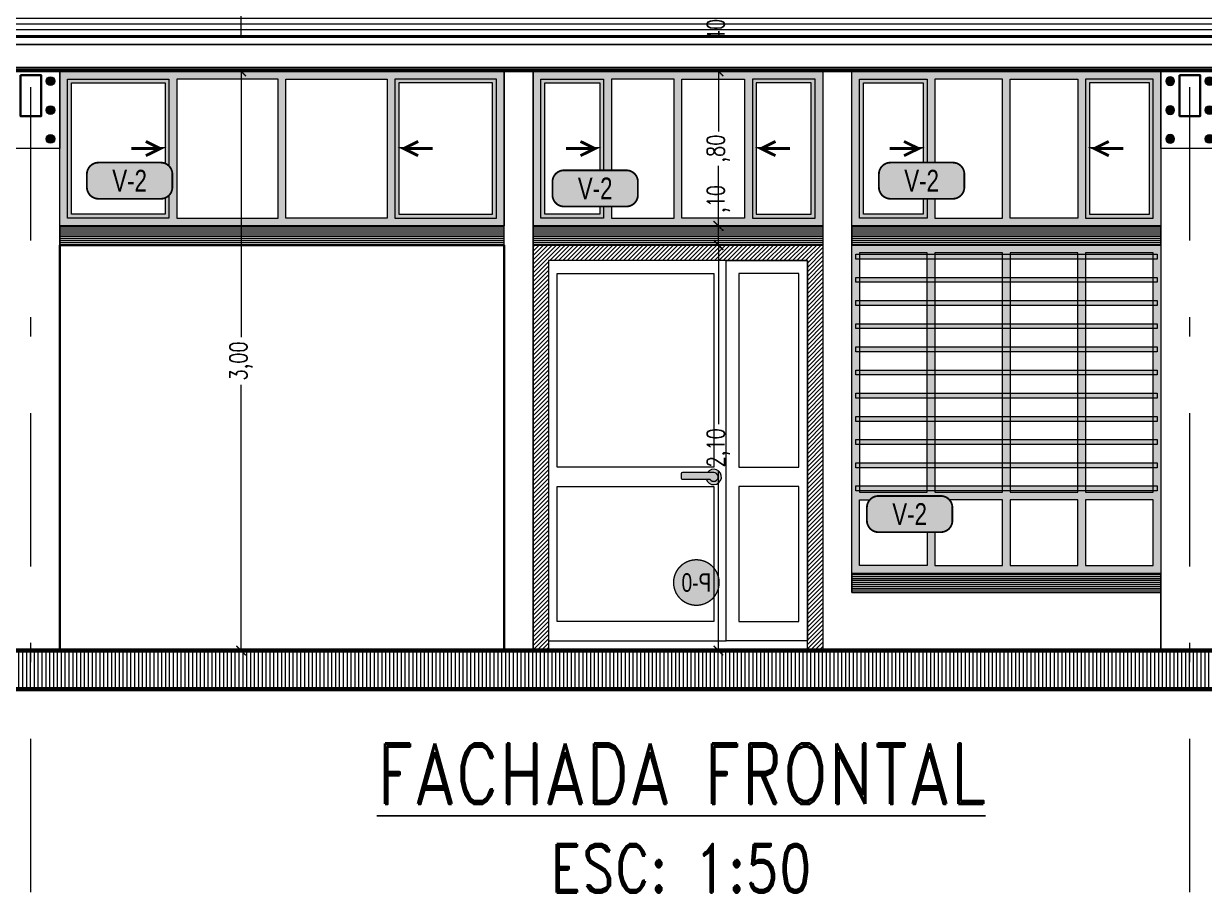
# Model space of a CAD drawing. Header units: millimetres. Extents: x 216 to 2687, y 57 to 1099.
# Drawn here: x 226.54 to 232.65, y 57.38 to 61.88 of the extents above; entities that cross this region are included whole.
import ezdxf
from ezdxf.enums import TextEntityAlignment as Align

# ---------------------------------------------------------------- set-up
doc = ezdxf.new("R2010")
doc.units = ezdxf.units.MM
doc.header["$LTSCALE"] = 0.5
doc.set_wipeout_variables(frame=1)
doc.header["$PDMODE"] = 35
doc.linetypes.add('DASHDOT2', pattern=[12.7, 6.35, -3.175, 0, -3.175])
for name, color, linetype, lineweight in [('A-CARP-MET', 1, 'Continuous', 13), ('A-COTAS', 7, 'Continuous', 9), ('A-CUBT', 133, 'Continuous', 15), ('A-CUBT-BORD', 20, 'Continuous', 25), ('A-EJES', 7, 'DASHDOT2', 9), ('A-PLAN', 7, 'Continuous', 60), ('A-PLAN-1', 2, 'Continuous', 35), ('A-PLAN-2', 5, 'Continuous', 18), ('A-PLAN-3', 146, 'Continuous', 5), ('A-PLAN-ACHU1', 105, 'Continuous', 9), ('A-PLAN-ACHU2', 146, 'Continuous', 0), ('A-PLAN-ACHU3', 250, 'Continuous', 0), ('A-PUER', 36, 'Continuous', 13), ('A-TEXT-VENT', 2, 'Continuous', 9), ('A-VENT', 1, 'Continuous', 15), ('A-WIPEOUT', 255, 'Continuous', 0), ('TEXTO_DETALLES', 7, 'Continuous', 25)]:
    doc.layers.add(name, color=color, linetype=linetype, lineweight=lineweight)
doc.styles.add('Cotas', font='romans.shx', dxfattribs={"width": 0.75})
doc.styles.add('Detalles', font='romans.shx', dxfattribs={"width": 0.7})
doc.styles.add('ING_50', font='swisscl.ttf', dxfattribs={"height": 0.08})
doc.dimstyles.new("1-25'", dxfattribs={"dimtxt": 0.075, "dimasz": 0.05, "dimexe": 0.015, "dimexo": 0, "dimgap": 0.02, "dimtad": 0, "dimzin": 4, "dimtxsty": 'Cotas', "dimblk": 'ARCHTICK', "dimcen": 0.09, "dimclrd": 142, "dimclre": 2, "dimclrt": 2, "dimadec": 0, "dimazin": 0, "dimtfac": 1, "dimtmove": 0, "dimatfit": 3, "dimfxl": 0.1, "dimlwd": 13, "dimlwe": 9, "dimarcsym": 2})

# ---------------------------------------------------------------- blocks, each defined once
blk = doc.blocks.new('_ArchTick')
at = {"color": 0, "linetype": 'ByBlock', "const_width": 0.15}
blk.add_lwpolyline([(-0.5, -0.5), (0.5, 0.5)], dxfattribs=at)
blk = doc.blocks.new('*D204')
at = {"layer": 'A-COTAS', "color": 2, "linetype": 'DASHDOT2', "lineweight": 9, "transparency": 16777216}
for p, q in [((226.7228, 61.6354), (227.6761, 61.6354)), ((226.7228, 58.6354), (227.6761, 58.6354))]:
    blk.add_line(p, q, dxfattribs=at)
at = {"layer": 'A-COTAS', "color": 142, "linetype": 'Continuous', "lineweight": 13, "transparency": 16777216}
for p, q in [((227.6611, 61.6354), (227.6611, 60.2583)), ((227.6611, 58.6354), (227.6611, 60.0126))]:
    blk.add_line(p, q, dxfattribs=at)
at = {"layer": 'DEFPOINTS', "color": 0, "transparency": 16777216}
for p in [(226.7228, 61.6354), (227.6611, 61.6354), (226.7228, 58.6354)]:
    blk.add_point(p, dxfattribs=at)
at = {"layer": 'A-COTAS', "color": 142, "lineweight": 13, "transparency": 16777216, "xscale": 0.05, "yscale": 0.05, "zscale": 0.05}
for p, rotation in [((227.6611, 61.6354), 90), ((227.6611, 58.6354), 270)]:
    blk.add_blockref('_ArchTick', p, dxfattribs=dict(at, rotation=rotation))
at = {"layer": 'A-COTAS', "color": 2, "transparency": 16777216, "insert": (227.6611, 60.1354), "char_height": 0.09, "attachment_point": 5, "rotation": 90, "style": 'Cotas'}
blk.add_mtext('3,00', dxfattribs=at)
blk = doc.blocks.new('*D205')
at = {"layer": 'A-COTAS', "color": 2, "linetype": 'DASHDOT2', "lineweight": 9, "transparency": 16777216}
for p, q in [((227.6611, 62.9816), (227.6461, 62.9816)), ((226.7228, 61.6354), (227.6761, 61.6354))]:
    blk.add_line(p, q, dxfattribs=at)
at = {"layer": 'A-COTAS', "color": 142, "linetype": 'Continuous', "lineweight": 13, "transparency": 16777216}
for p, q in [((227.6611, 62.9816), (227.6611, 62.4266)), ((227.6611, 61.6354), (227.6611, 62.1905))]:
    blk.add_line(p, q, dxfattribs=at)
at = {"layer": 'DEFPOINTS', "color": 0, "transparency": 16777216}
for p in [(227.6611, 62.9816), (227.6611, 62.9816), (226.7228, 61.6354)]:
    blk.add_point(p, dxfattribs=at)
at = {"layer": 'A-COTAS', "color": 142, "lineweight": 13, "transparency": 16777216, "xscale": 0.05, "yscale": 0.05, "zscale": 0.05}
for p, rotation in [((227.6611, 62.9816), 90), ((227.6611, 61.6354), 270)]:
    blk.add_blockref('_ArchTick', p, dxfattribs=dict(at, rotation=rotation))
at = {"layer": 'A-COTAS', "color": 2, "transparency": 16777216, "insert": (227.6611, 62.3085), "char_height": 0.09, "attachment_point": 5, "rotation": 90, "style": 'Cotas'}
blk.add_mtext('1,35', dxfattribs=at)
blk = doc.blocks.new('*D206')
at = {"layer": 'A-COTAS', "color": 2, "linetype": 'DASHDOT2', "lineweight": 9, "transparency": 16777216}
for p, q in [((230.6728, 60.7355), (230.1171, 60.7355)), ((230.6728, 58.6354), (230.1171, 58.6354))]:
    blk.add_line(p, q, dxfattribs=at)
at = {"layer": 'A-COTAS', "color": 142, "linetype": 'Continuous', "lineweight": 13, "transparency": 16777216}
for p, q in [((230.1321, 60.7355), (230.1321, 59.8083)), ((230.1321, 58.6354), (230.1321, 59.5626))]:
    blk.add_line(p, q, dxfattribs=at)
at = {"layer": 'DEFPOINTS', "color": 0, "transparency": 16777216}
for p in [(230.1321, 60.7355), (230.6728, 60.7355), (230.6728, 58.6354)]:
    blk.add_point(p, dxfattribs=at)
at = {"layer": 'A-COTAS', "color": 142, "lineweight": 13, "transparency": 16777216, "xscale": 0.05, "yscale": 0.05, "zscale": 0.05}
for p, rotation in [((230.1321, 60.7355), 90), ((230.1321, 58.6354), 270)]:
    blk.add_blockref('_ArchTick', p, dxfattribs=dict(at, rotation=rotation))
at = {"layer": 'A-COTAS', "color": 2, "transparency": 16777216, "insert": (230.1321, 59.6854), "char_height": 0.09, "attachment_point": 5, "rotation": 90, "style": 'Cotas'}
blk.add_mtext('2,10', dxfattribs=at)
blk = doc.blocks.new('*D207')
at = {"layer": 'A-COTAS', "color": 142, "linetype": 'Continuous', "lineweight": 13, "transparency": 16777216}
for p, q in [((230.1321, 60.8354), (230.1321, 60.8854)), ((230.1321, 60.7355), (230.1321, 60.8354))]:
    blk.add_line(p, q, dxfattribs=at)
at = {"layer": 'A-COTAS', "color": 2, "linetype": 'DASHDOT2', "lineweight": 9, "transparency": 16777216}
for p, q in [((230.1321, 60.8354), (230.1171, 60.8354)), ((230.6728, 60.7355), (230.1171, 60.7355))]:
    blk.add_line(p, q, dxfattribs=at)
at = {"layer": 'DEFPOINTS', "color": 0, "transparency": 16777216}
for p in [(230.1321, 60.8354), (230.1321, 60.8354), (230.6728, 60.7355)]:
    blk.add_point(p, dxfattribs=at)
at = {"layer": 'A-COTAS', "color": 142, "lineweight": 13, "transparency": 16777216, "xscale": 0.05, "yscale": 0.05, "zscale": 0.05}
for p, rotation in [((230.1321, 60.8354), 90), ((230.1321, 60.7355), 270)]:
    blk.add_blockref('_ArchTick', p, dxfattribs=dict(at, rotation=rotation))
at = {"layer": 'A-COTAS', "color": 2, "transparency": 16777216, "insert": (230.1321, 60.9745), "char_height": 0.09, "attachment_point": 5, "rotation": 90, "style": 'Cotas'}
blk.add_mtext(',10', dxfattribs=at)
blk = doc.blocks.new('*D208')
at = {"layer": 'A-COTAS', "color": 2, "linetype": 'DASHDOT2', "lineweight": 9, "transparency": 16777216}
for p, q in [((230.1321, 61.6354), (230.1171, 61.6354)), ((230.1321, 60.8354), (230.1171, 60.8354))]:
    blk.add_line(p, q, dxfattribs=at)
at = {"layer": 'A-COTAS', "color": 142, "linetype": 'Continuous', "lineweight": 13, "transparency": 16777216}
for p, q in [((230.1321, 61.6354), (230.1321, 61.3245)), ((230.1321, 60.8354), (230.1321, 61.1463))]:
    blk.add_line(p, q, dxfattribs=at)
at = {"layer": 'DEFPOINTS', "color": 0, "transparency": 16777216}
for p in [(230.1321, 61.6354), (230.1321, 61.6354), (230.1321, 60.8354)]:
    blk.add_point(p, dxfattribs=at)
at = {"layer": 'A-COTAS', "color": 142, "lineweight": 13, "transparency": 16777216, "xscale": 0.05, "yscale": 0.05, "zscale": 0.05}
for p, rotation in [((230.1321, 61.6354), 90), ((230.1321, 60.8354), 270)]:
    blk.add_blockref('_ArchTick', p, dxfattribs=dict(at, rotation=rotation))
at = {"layer": 'A-COTAS', "color": 2, "transparency": 16777216, "insert": (230.1321, 61.2354), "char_height": 0.09, "attachment_point": 5, "rotation": 90, "style": 'Cotas'}
blk.add_mtext(',80', dxfattribs=at)
blk = doc.blocks.new('*D209')
at = {"layer": 'A-COTAS', "color": 2, "linetype": 'DASHDOT2', "lineweight": 9, "transparency": 16777216}
for p, q in [((230.1321, 62.0354), (230.1171, 62.0354)), ((230.1321, 61.6354), (230.1171, 61.6354))]:
    blk.add_line(p, q, dxfattribs=at)
at = {"layer": 'A-COTAS', "color": 142, "linetype": 'Continuous', "lineweight": 13, "transparency": 16777216}
for p, q in [((230.1321, 62.0354), (230.1321, 61.9245)), ((230.1321, 61.6354), (230.1321, 61.7463))]:
    blk.add_line(p, q, dxfattribs=at)
at = {"layer": 'DEFPOINTS', "color": 0, "transparency": 16777216}
for p in [(230.1321, 62.0354), (230.1321, 62.0354), (230.1321, 61.6354)]:
    blk.add_point(p, dxfattribs=at)
at = {"layer": 'A-COTAS', "color": 142, "lineweight": 13, "transparency": 16777216, "xscale": 0.05, "yscale": 0.05, "zscale": 0.05}
for p, rotation in [((230.1321, 62.0354), 90), ((230.1321, 61.6354), 270)]:
    blk.add_blockref('_ArchTick', p, dxfattribs=dict(at, rotation=rotation))
at = {"layer": 'A-COTAS', "color": 2, "transparency": 16777216, "insert": (230.1321, 61.8354), "char_height": 0.09, "attachment_point": 5, "rotation": 90, "style": 'Cotas'}
blk.add_mtext(',40', dxfattribs=at)
blk = doc.blocks.new('Tuerca')
at = {"layer": 'A-PLAN-ACHU3', "transparency": 33554687}
h = blk.add_hatch(color=252, dxfattribs=at)
h.dxf.hatch_style = 1
h.paths.add_polyline_path([(-0.006, 0, 1), (0.006, 0, 1)])
h.paths.add_polyline_path([(0.0043, 0.0025), (0.0043, -0.0025), (0, -0.005), (-0.0043, -0.0025), (-0.0043, 0.0025), (0, 0.005)], flags=16)
h.paths.add_polyline_path([(0.004, 0, -1), (-0.004, 0, -1)], flags=0)
h.paths.add_polyline_path([(0.003, 0, -1), (-0.003, 0, -1)], flags=0)
h = blk.add_hatch(color=252, dxfattribs=at)
h.dxf.hatch_style = 1
h.paths.add_polyline_path([(0, 0.005), (-0.0043, 0.0025), (-0.0043, -0.0025), (0, -0.005), (0.0043, -0.0025), (0.0043, 0.0025)])
h.paths.add_polyline_path([(0.004, 0, -1), (-0.004, 0, -1)], flags=16)
h.paths.add_polyline_path([(0.003, 0, -1), (-0.003, 0, -1)], flags=0)
h = blk.add_hatch(color=251, dxfattribs=at)
h.dxf.hatch_style = 1
h.paths.add_polyline_path([(-0.003, 0, 1), (0.003, 0, 1)], flags=0)
h.paths.add_polyline_path([(-0.004, 0, 1), (0.004, 0, 1)])
h.paths.add_polyline_path([(0.003, 0, -1), (-0.003, 0, -1)], flags=16)
h = blk.add_hatch(color=256, dxfattribs=at)
h.dxf.hatch_style = 1
edge = h.paths.add_edge_path()
edge.add_arc((0, 0), 0.003, 0, 360)
at = {"layer": 'A-PLAN-ACHU1'}
for radius in [0.004, 0.003]:
    blk.add_circle((0, 0), radius, dxfattribs=at)
at = {"layer": 'A-PLAN-ACHU2'}
blk.add_lwpolyline([(-0.0043, 0.0025), (0, 0.005), (0.0043, 0.0025), (0.0043, -0.0025), (0, -0.005), (-0.0043, -0.0025), (-0.0043, 0.0025)], dxfattribs=at)
blk.add_circle((0, 0), 0.006, dxfattribs=at)
blk = doc.blocks.new('A$C5C2B6783')
at = {"layer": 'A-PLAN-1'}
blk.add_lwpolyline([(-0.0538, 0.3794), (0.0538, 0.3794), (0.0538, 0.1685), (-0.0538, 0.1685)], close=True, dxfattribs=at)
at = {"layer": 'A-PLAN-2'}
blk.add_lwpolyline([(-0.15, 0.4), (0.15, 0.4), (0.15, 0), (-0.15, 0)], close=True, dxfattribs=at)
at = {"layer": 'A-CARP-MET', "yscale": 3.749999999988631, "zscale": 3.749999999988631}
for p, xscale in [((-0.1019, 0.3497), -3.749999999988631), ((0.1019, 0.3497), 3.749999999988631), ((-0.1019, 0.1997), -3.749999999988631), ((0.1019, 0.1997), 3.749999999988631), ((-0.1019, 0.0497), -3.749999999988631), ((0.1019, 0.0497), 3.749999999988631)]:
    blk.add_blockref('Tuerca', p, dxfattribs=dict(at, xscale=xscale))
blk = doc.blocks.new('A$C58775FF0')
at = {"layer": 'A-VENT', "transparency": 33554687}
h = blk.add_hatch(color=256, dxfattribs=at)
h.dxf.hatch_style = 1
h.set_gradient(color1=(132, 132, 132), color2=(132, 132, 132), rotation=90, tint=1, name='SPHERICAL')
h.paths.add_polyline_path([(-0.0113, -0.0392), (-0.0113, -0.0204, -1.732051), (0.0226, -0.0008), (0.0226, -0.0338, 4.427005)])
h = blk.add_hatch(color=256, dxfattribs=at)
h.dxf.hatch_style = 1
h.set_gradient(color1=(91, 91, 91), color2=(132, 132, 132), rotation=90, tint=1, name='SPHERICAL')
edge = h.paths.add_edge_path()
edge.add_line((0.0226, -0.0008), (0.0226, -0.1623))
edge.add_arc((0.0151, -0.1623), 0.00755, -90, 0, ccw=False)
edge.add_line((0.0151, -0.1699), (-0.0038, -0.1699))
edge.add_arc((-0.0038, -0.1623), 0.00755, 180, 270, ccw=False)
edge.add_line((-0.0113, -0.1623), (-0.0113, -0.0204))
edge.add_arc((0, -0.0008), 0.0226, 0, 240, ccw=False)
at = {"layer": 'A-VENT'}
blk.add_lwpolyline([(-0.0113, -0.0392, -4.427005), (0.0226, -0.0338)], format="xyb", dxfattribs=at)
blk.add_lwpolyline([(0.0226, -0.0008), (0.0226, -0.1623, -0.414214), (0.0151, -0.1699), (-0.0038, -0.1699, -0.414214), (-0.0113, -0.1623), (-0.0113, -0.0204, -1.732051)], format="xyb", close=True, dxfattribs=at)

msp = doc.modelspace()

# ---------------------------------------------------------------- hatches: boundary and pattern name
at = {"layer": 'A-PLAN-ACHU1'}
h = msp.add_hatch(color=256, dxfattribs=at)
h.dxf.hatch_style = 1
h.set_gradient(color1=(51, 51, 51), color2=(214, 214, 214), tint=1)
h.paths.add_polyline_path([(229.0228, 61.6354), (226.7228, 61.6354), (226.7228, 60.8354), (229.0228, 60.8354)])
h.paths.add_polyline_path([(227.8528, 61.5954), (227.8528, 60.8754), (227.3278, 60.8754), (227.3278, 61.5954)], flags=16)
h.paths.add_polyline_path([(227.8928, 61.5954), (228.4178, 61.5954), (228.4178, 60.8754), (227.8928, 60.8754)], flags=16)
h.paths.add_polyline_path([(227.2878, 61.5954), (227.2878, 60.8754), (226.7628, 60.8754), (226.7628, 61.5954)], flags=16)
h.paths.add_polyline_path([(228.4578, 61.5954), (228.9828, 61.5954), (228.9828, 60.8754), (228.4578, 60.8754)], flags=16)
h = msp.add_hatch(color=256, dxfattribs=at)
h.dxf.hatch_style = 1
h.set_gradient(color1=(51, 51, 51), color2=(214, 214, 214), tint=1)
h.paths.add_polyline_path([(230.6728, 61.6354), (229.1728, 61.6354), (229.1728, 60.8354), (230.6728, 60.8354)])
h.paths.add_polyline_path([(229.9028, 61.5954), (229.9028, 60.8754), (229.5778, 60.8754), (229.5778, 61.5954)], flags=16)
h.paths.add_polyline_path([(229.5378, 61.5954), (229.5378, 60.8754), (229.2128, 60.8754), (229.2128, 61.5954)], flags=16)
h.paths.add_polyline_path([(229.9428, 61.5954), (230.2678, 61.5954), (230.2678, 60.8754), (229.9428, 60.8754)], flags=16)
h.paths.add_polyline_path([(230.3078, 61.5954), (230.6328, 61.5954), (230.6328, 60.8754), (230.3078, 60.8754)], flags=16)
h = msp.add_hatch(color=256, dxfattribs=at)
h.dxf.hatch_style = 1
h.set_gradient(color1=(51, 51, 51), color2=(214, 214, 214), tint=1)
h.paths.add_polyline_path([(232.4228, 61.6354), (230.8228, 61.6354), (230.8228, 60.8354), (232.4228, 60.8354)])
h.paths.add_polyline_path([(231.6028, 61.5954), (231.6028, 60.8754), (231.2528, 60.8754), (231.2528, 61.5954)], flags=16)
h.paths.add_polyline_path([(231.6428, 61.5954), (231.9928, 61.5954), (231.9928, 60.8754), (231.6428, 60.8754)], flags=16)
h.paths.add_polyline_path([(231.2128, 61.5954), (231.2128, 60.8754), (230.8628, 60.8754), (230.8628, 61.5954)], flags=16)
h.paths.add_polyline_path([(232.0328, 61.5954), (232.3828, 61.5954), (232.3828, 60.8754), (232.0328, 60.8754)], flags=16)
h = msp.add_hatch(color=256, dxfattribs=at)
h.dxf.hatch_style = 1
h.set_gradient(color1=(91, 91, 91), color2=(173, 173, 173), tint=1)
h.paths.add_polyline_path([(227.2878, 61.5954), (226.7628, 61.5954), (226.7628, 60.8754), (227.2878, 60.8754)])
h.paths.add_polyline_path([(227.2678, 60.8954), (226.7828, 60.8954), (226.7828, 61.5754), (227.2678, 61.5754)], flags=16)
h = msp.add_hatch(color=256, dxfattribs=at)
h.dxf.hatch_style = 1
h.set_gradient(color1=(91, 91, 91), color2=(173, 173, 173), tint=1)
h.paths.add_polyline_path([(228.9828, 61.5954), (228.4578, 61.5954), (228.4578, 60.8754), (228.9828, 60.8754)])
h.paths.add_polyline_path([(228.9628, 61.5754), (228.9628, 60.8954), (228.4778, 60.8954), (228.4778, 61.5754)], flags=16)
h = msp.add_hatch(color=256, dxfattribs=at)
h.dxf.hatch_style = 1
h.set_gradient(color1=(91, 91, 91), color2=(173, 173, 173), tint=1)
h.paths.add_polyline_path([(229.2128, 61.5954), (229.2128, 60.8754), (229.5378, 60.8754), (229.5378, 61.5954)])
h.paths.add_polyline_path([(229.5178, 61.5754), (229.5178, 60.8954), (229.2328, 60.8954), (229.2328, 61.5754)], flags=16)
h = msp.add_hatch(color=256, dxfattribs=at)
h.dxf.hatch_style = 1
h.set_gradient(color1=(91, 91, 91), color2=(173, 173, 173), tint=1)
h.paths.add_polyline_path([(230.6328, 61.5954), (230.3078, 61.5954), (230.3078, 60.8754), (230.6328, 60.8754)])
h.paths.add_polyline_path([(230.6128, 61.5754), (230.6128, 60.8954), (230.3278, 60.8954), (230.3278, 61.5754)], flags=16)
h = msp.add_hatch(color=256, dxfattribs=at)
h.dxf.hatch_style = 1
h.set_gradient(color1=(91, 91, 91), color2=(173, 173, 173), tint=1)
h.paths.add_polyline_path([(231.2128, 61.5954), (230.8628, 61.5954), (230.8628, 60.8754), (231.2128, 60.8754)])
h.paths.add_polyline_path([(231.1928, 60.8954), (230.8828, 60.8954), (230.8828, 61.5754), (231.1928, 61.5754)], flags=16)
h = msp.add_hatch(color=256, dxfattribs=at)
h.dxf.hatch_style = 1
h.set_gradient(color1=(91, 91, 91), color2=(173, 173, 173), tint=1)
h.paths.add_polyline_path([(232.3828, 61.5954), (232.0328, 61.5954), (232.0328, 60.8754), (232.3828, 60.8754)])
h.paths.add_polyline_path([(232.0528, 61.5754), (232.3628, 61.5754), (232.3628, 60.8954), (232.0528, 60.8954)], flags=16)
h = msp.add_hatch(color=256, dxfattribs=at)
h.dxf.hatch_style = 1
h.set_gradient(color1=(91, 91, 91), color2=(173, 173, 173), tint=1)
h.paths.add_polyline_path([(230.8228, 60.7354), (230.8228, 59.0354), (232.4228, 59.0354), (232.4228, 60.7354)])
h.paths.add_polyline_path([(231.9928, 60.6954), (231.9928, 59.4554), (231.6428, 59.4554), (231.6428, 60.6954)], flags=16)
h.paths.add_polyline_path([(231.6028, 60.6954), (231.6028, 59.4554), (231.2528, 59.4554), (231.2528, 60.6954)], flags=16)
h.paths.add_polyline_path([(232.0328, 60.6954), (232.3828, 60.6954), (232.3828, 59.4554), (232.0328, 59.4554)], flags=16)
h.paths.add_polyline_path([(231.2128, 60.6954), (231.2128, 59.4554), (230.8628, 59.4554), (230.8628, 60.6954)], flags=16)
h.paths.add_polyline_path([(231.9928, 59.4154), (231.9928, 59.0754), (231.6428, 59.0754), (231.6428, 59.4154)], flags=16)
h.paths.add_polyline_path([(231.6028, 59.4154), (231.6028, 59.0754), (231.2528, 59.0754), (231.2528, 59.4154)], flags=16)
h.paths.add_polyline_path([(232.0328, 59.4154), (232.3828, 59.4154), (232.3828, 59.0754), (232.0328, 59.0754)], flags=16)
h.paths.add_polyline_path([(231.2128, 59.4154), (231.2128, 59.0754), (230.8628, 59.0754), (230.8628, 59.4154)], flags=16)
at = {"layer": 'A-PLAN-ACHU2'}
h = msp.add_hatch(color=256, dxfattribs=at)
h.dxf.hatch_style = 1
h.set_gradient(color1=(204, 102, 178), tint=1, name='CURVED')
h.paths.add_polyline_path([(230.8428, 60.6881), (232.4028, 60.6881), (232.4028, 60.6627), (230.8428, 60.6627)])
h = msp.add_hatch(color=256, dxfattribs=at)
h.dxf.hatch_style = 1
h.set_gradient(color1=(204, 102, 178), tint=1, name='CURVED')
h.paths.add_polyline_path([(230.8428, 60.5681), (232.4028, 60.5681), (232.4028, 60.5427), (230.8428, 60.5427)])
h = msp.add_hatch(color=256, dxfattribs=at)
h.dxf.hatch_style = 1
h.set_gradient(color1=(204, 102, 178), tint=1, name='CURVED')
h.paths.add_polyline_path([(230.8428, 60.4481), (232.4028, 60.4481), (232.4028, 60.4227), (230.8428, 60.4227)])
h = msp.add_hatch(color=256, dxfattribs=at)
h.dxf.hatch_style = 1
h.set_gradient(color1=(204, 102, 178), tint=1, name='CURVED')
h.paths.add_polyline_path([(230.8428, 60.3281), (232.4028, 60.3281), (232.4028, 60.3027), (230.8428, 60.3027)])
h = msp.add_hatch(color=256, dxfattribs=at)
h.dxf.hatch_style = 1
h.set_gradient(color1=(204, 102, 178), tint=1, name='CURVED')
h.paths.add_polyline_path([(230.8428, 60.2081), (232.4028, 60.2081), (232.4028, 60.1827), (230.8428, 60.1827)])
h = msp.add_hatch(color=256, dxfattribs=at)
h.dxf.hatch_style = 1
h.set_gradient(color1=(204, 102, 178), tint=1, name='CURVED')
h.paths.add_polyline_path([(230.8428, 60.0881), (232.4028, 60.0881), (232.4028, 60.0627), (230.8428, 60.0627)])
h = msp.add_hatch(color=256, dxfattribs=at)
h.dxf.hatch_style = 1
h.set_gradient(color1=(204, 102, 178), tint=1, name='CURVED')
h.paths.add_polyline_path([(230.8428, 59.9681), (232.4028, 59.9681), (232.4028, 59.9427), (230.8428, 59.9427)])
h = msp.add_hatch(color=256, dxfattribs=at)
h.dxf.hatch_style = 1
h.set_gradient(color1=(204, 102, 178), tint=1, name='CURVED')
h.paths.add_polyline_path([(230.8428, 59.8481), (232.4028, 59.8481), (232.4028, 59.8227), (230.8428, 59.8227)])
h = msp.add_hatch(color=256, dxfattribs=at)
h.dxf.hatch_style = 1
h.set_gradient(color1=(204, 102, 178), tint=1, name='CURVED')
h.paths.add_polyline_path([(230.8428, 59.7281), (232.4028, 59.7281), (232.4028, 59.7027), (230.8428, 59.7027)])
h = msp.add_hatch(color=256, dxfattribs=at)
h.dxf.hatch_style = 1
h.set_gradient(color1=(204, 102, 178), tint=1, name='CURVED')
h.paths.add_polyline_path([(230.8428, 59.6081), (232.4028, 59.6081), (232.4028, 59.5827), (230.8428, 59.5827)])
at = {"layer": 'A-PLAN-ACHU3'}
h = msp.add_hatch(dxfattribs=at)
h.set_pattern_fill('_USER', color=256, scale=0.03, pattern_type=0)
h.set_pattern_definition([(0, (-2414.348867, -998.31859), (0, 0.03), [])])
h.paths.add_polyline_path([(219.6228, 61.6354), (239.5228, 61.6354), (239.5228, 62.0354), (219.6228, 62.0354)])
h = msp.add_hatch(dxfattribs=at)
h.set_pattern_fill('_USER', color=251, scale=0.01, pattern_type=0)
h.set_pattern_definition([(0, (-2443.669992, -1054.470757), (0, 0.01), [])])
h.paths.add_polyline_path([(229.0228, 60.7354), (229.0228, 60.8354), (226.7228, 60.8354), (226.7228, 60.7354)])
h = msp.add_hatch(dxfattribs=at)
h.set_pattern_fill('_USER', color=251, scale=0.01, pattern_type=0)
h.set_pattern_definition([(0, (-2443.269984, -1054.47074), (0, 0.01), [])])
h.paths.add_polyline_path([(229.1728, 60.7354), (229.1728, 60.8354), (230.6728, 60.8355), (230.6728, 60.7355)])
h = msp.add_hatch(dxfattribs=at)
h.set_pattern_fill('_USER', color=251, scale=0.01, pattern_type=0)
h.set_pattern_definition([(0, (-2439.719992, -1054.470757), (0, 0.01), [])])
h.paths.add_polyline_path([(232.4228, 60.7354), (232.4228, 60.8354), (230.8228, 60.8354), (230.8228, 60.7354)])
h = msp.add_hatch(color=254, dxfattribs=at)
edge = h.paths.add_edge_path()
edge.add_arc((230.0178, 58.9878), 0.1179, 90, 180, ccw=False)
edge.add_arc((230.0178, 58.9878), 0.1179, 0, 90, ccw=False)
edge.add_arc((230.0178, 58.9878), 0.1179, -90, 0, ccw=False)
edge.add_arc((230.0178, 58.9878), 0.1179, 180, 270, ccw=False)
h = msp.add_hatch(dxfattribs=at)
h.set_pattern_fill('_USER', color=252, scale=0.01, pattern_type=0)
h.set_pattern_definition([(0, (-2437.927114, -1054.47076), (0, 0.01), [])])
h.paths.add_polyline_path([(232.4228, 58.9354), (232.4228, 59.0354), (230.8228, 59.0354), (230.8228, 58.9354)])
h = msp.add_hatch(dxfattribs=at)
h.set_pattern_fill('_USER', color=256, scale=0.02, angle=90, pattern_type=0)
h.set_pattern_definition([(90, (-2414.348867, -998.31859), (-0.02, 1e-18), [])])
h.paths.add_polyline_path([(220.1297, 58.6354), (220.1297, 58.4354), (235.9728, 58.4354), (235.9728, 58.6354)])
at = {"layer": 'A-PUER', "transparency": 33554687}
h = msp.add_hatch(dxfattribs=at)
h.set_pattern_fill('ANSI31', color=251, scale=0.005)
h.set_pattern_definition([(45, (-2414.348867, -998.31859), (-0.01122532015, 0.01122532015), [])])
h.paths.add_polyline_path([(230.6728, 58.6355), (230.5928, 58.6355), (230.5928, 60.6555), (229.2528, 60.6555), (229.2528, 58.6355), (229.1728, 58.6355), (229.1728, 60.7355), (230.6728, 60.7355)])

# ---------------------------------------------------------------- linework, layer by layer
at = {"layer": 'A-EJES', "ltscale": 0.25}
for p, q in [((226.5728, 57.384), (226.5728, 63.925)), ((232.5728, 57.384), (232.5728, 63.925))]:
    msp.add_line(p, q, dxfattribs=at)
at = {"layer": 'A-PLAN'}
msp.add_lwpolyline([(220.1297, 58.6354), (220.1297, 58.4354), (235.9728, 58.4354), (235.9728, 58.6354)], close=True, dxfattribs=at)
at = {"layer": 'A-PLAN-1'}
msp.add_lwpolyline([(226.7228, 60.7354), (229.0228, 60.7354), (229.0228, 58.6354), (226.7228, 58.6354)], close=True, dxfattribs=at)
at = {"layer": 'A-PLAN-2'}
for points in [[(219.6228, 61.6354), (239.5228, 61.6354), (239.5228, 62.0354), (219.6228, 62.0354)], [(226.4228, 58.6354), (226.7228, 58.6354), (226.7228, 61.6354), (226.4228, 61.6354)], [(232.4228, 58.6354), (232.7228, 58.6354), (232.7228, 61.6354), (232.4228, 61.6354)], [(229.0228, 60.7354), (229.0228, 60.8354), (226.7228, 60.8354), (226.7228, 60.7354)], [(232.4228, 60.7354), (232.4228, 60.8354), (230.8228, 60.8354), (230.8228, 60.7354)]]:
    msp.add_lwpolyline(points, close=True, dxfattribs=at)
at = {"layer": 'A-PLAN-3'}
for points in [[(229.0228, 58.6354), (229.0228, 60.7854), (229.0228, 60.7854), (229.0228, 61.6354), (229.1728, 61.6354), (229.1728, 58.6354)], [(229.1728, 60.7354), (229.1728, 60.8354), (230.6728, 60.8355), (230.6728, 60.7355)], [(232.4228, 58.9354), (232.4228, 59.0354), (230.8228, 59.0354), (230.8228, 58.9354)]]:
    msp.add_lwpolyline(points, close=True, dxfattribs=at)
at = {"layer": 'A-PUER', "color": 42, "lineweight": 0}
for points in [[(230.6728, 58.6355), (230.5928, 58.6355), (230.5928, 60.6555), (229.2528, 60.6555), (229.2528, 58.6355), (229.1728, 58.6355), (229.1728, 60.7355), (230.6728, 60.7355)], [(230.1728, 60.6555), (229.2528, 60.6555), (229.2528, 58.6855), (230.1728, 58.6855)], [(230.1728, 60.6555), (230.5928, 60.6555), (230.5928, 58.6855), (230.1728, 58.6855)], [(229.2978, 60.5877), (230.1078, 60.5877), (230.1078, 59.5855), (229.2978, 59.5855)], [(230.5478, 60.5877), (230.2378, 60.5877), (230.2378, 59.5855), (230.5478, 59.5855)], [(229.2978, 59.4855), (230.1078, 59.4855), (230.1078, 58.7855), (229.2978, 58.7855)], [(230.5478, 59.4855), (230.2378, 59.4855), (230.2378, 58.7855), (230.5478, 58.7855)]]:
    msp.add_lwpolyline(points, close=True, dxfattribs=at)
at = {"layer": 'A-TEXT-VENT', "const_width": 0.00703}
msp.add_lwpolyline([(229.8999, 58.9878, -0.414214), (230.0178, 59.1057, -0.414214), (230.1357, 58.9878, -0.414214), (230.0178, 58.8699, -0.414214)], format="xyb", close=True, dxfattribs=at)
at = {"layer": 'A-VENT'}
for points in [[(226.7228, 61.6354), (229.0228, 61.6354), (229.0228, 60.8354), (226.7228, 60.8354)], [(229.1728, 61.6354), (230.6728, 61.6354), (230.6728, 60.8354), (229.1728, 60.8354)], [(230.8228, 61.6354), (232.4228, 61.6354), (232.4228, 60.8354), (230.8228, 60.8354)], [(226.7628, 61.5954), (227.2878, 61.5954), (227.2878, 60.8754), (226.7628, 60.8754)], [(226.7828, 61.5754), (227.2678, 61.5754), (227.2678, 60.8954), (226.7828, 60.8954)], [(227.8528, 61.5954), (227.3278, 61.5954), (227.3278, 60.8754), (227.8528, 60.8754)], [(227.8928, 61.5954), (228.4178, 61.5954), (228.4178, 60.8754), (227.8928, 60.8754)], [(228.9828, 61.5954), (228.4578, 61.5954), (228.4578, 60.8754), (228.9828, 60.8754)], [(228.9628, 61.5754), (228.4778, 61.5754), (228.4778, 60.8954), (228.9628, 60.8954)], [(229.2128, 61.5954), (229.5378, 61.5954), (229.5378, 60.8754), (229.2128, 60.8754)], [(229.2328, 61.5754), (229.5178, 61.5754), (229.5178, 60.8954), (229.2328, 60.8954)], [(229.9028, 61.5954), (229.5778, 61.5954), (229.5778, 60.8754), (229.9028, 60.8754)], [(229.9428, 61.5954), (230.2678, 61.5954), (230.2678, 60.8754), (229.9428, 60.8754)], [(230.6328, 61.5954), (230.3078, 61.5954), (230.3078, 60.8754), (230.6328, 60.8754)], [(230.6128, 61.5754), (230.3278, 61.5754), (230.3278, 60.8954), (230.6128, 60.8954)], [(230.8628, 61.5954), (231.2128, 61.5954), (231.2128, 60.8754), (230.8628, 60.8754)], [(230.8828, 61.5754), (231.1928, 61.5754), (231.1928, 60.8954), (230.8828, 60.8954)], [(231.6028, 61.5954), (231.2528, 61.5954), (231.2528, 60.8754), (231.6028, 60.8754)], [(231.6428, 61.5954), (231.9928, 61.5954), (231.9928, 60.8754), (231.6428, 60.8754)], [(232.3828, 61.5954), (232.0328, 61.5954), (232.0328, 60.8754), (232.3828, 60.8754)], [(232.3628, 61.5754), (232.0528, 61.5754), (232.0528, 60.8954), (232.3628, 60.8954)], [(230.8228, 60.7354), (232.4228, 60.7354), (232.4228, 59.0354), (230.8228, 59.0354)], [(230.8428, 60.6881), (232.4028, 60.6881), (232.4028, 60.6627), (230.8428, 60.6627)], [(231.2128, 60.6954), (230.8628, 60.6954), (230.8628, 59.4554), (231.2128, 59.4554)], [(231.6028, 60.6954), (231.2528, 60.6954), (231.2528, 59.4554), (231.6028, 59.4554)], [(231.9928, 60.6954), (231.6428, 60.6954), (231.6428, 59.4554), (231.9928, 59.4554)], [(232.3828, 60.6954), (232.0328, 60.6954), (232.0328, 59.4554), (232.3828, 59.4554)], [(230.8428, 60.5681), (232.4028, 60.5681), (232.4028, 60.5427), (230.8428, 60.5427)], [(230.8428, 60.4481), (232.4028, 60.4481), (232.4028, 60.4227), (230.8428, 60.4227)], [(230.8428, 60.3281), (232.4028, 60.3281), (232.4028, 60.3027), (230.8428, 60.3027)], [(230.8428, 60.2081), (232.4028, 60.2081), (232.4028, 60.1827), (230.8428, 60.1827)], [(230.8428, 60.0881), (232.4028, 60.0881), (232.4028, 60.0627), (230.8428, 60.0627)], [(230.8428, 59.9681), (232.4028, 59.9681), (232.4028, 59.9427), (230.8428, 59.9427)], [(230.8428, 59.8481), (232.4028, 59.8481), (232.4028, 59.8227), (230.8428, 59.8227)], [(230.8428, 59.7281), (232.4028, 59.7281), (232.4028, 59.7027), (230.8428, 59.7027)], [(230.8428, 59.6081), (232.4028, 59.6081), (232.4028, 59.5827), (230.8428, 59.5827)], [(230.8628, 59.4154), (231.2128, 59.4154), (231.2128, 59.0754), (230.8628, 59.0754)], [(231.6028, 59.4154), (231.2528, 59.4154), (231.2528, 59.0754), (231.6028, 59.0754)], [(231.9928, 59.4154), (231.6428, 59.4154), (231.6428, 59.0754), (231.9928, 59.0754)], [(232.3828, 59.4154), (232.0328, 59.4154), (232.0328, 59.0754), (232.3828, 59.0754)]]:
    msp.add_lwpolyline(points, close=True, dxfattribs=at)
at = {"layer": 'A-VENT', "const_width": 0.015}
for points in [[(227.0928, 61.2354), (227.2428, 61.2354), (227.1678, 61.1985), (227.2428, 61.2354), (227.1678, 61.2724)], [(228.6527, 61.2354), (228.5027, 61.2354), (228.5777, 61.1985), (228.5027, 61.2354), (228.5777, 61.2724)], [(229.3428, 61.2354), (229.4928, 61.2354), (229.4178, 61.1985), (229.4928, 61.2354), (229.4178, 61.2724)], [(230.5027, 61.2354), (230.3527, 61.2354), (230.4277, 61.1985), (230.3527, 61.2354), (230.4277, 61.2724)], [(231.0178, 61.2354), (231.1678, 61.2354), (231.0928, 61.1985), (231.1678, 61.2354), (231.0928, 61.2724)], [(232.2277, 61.2354), (232.0777, 61.2354), (232.1527, 61.1985), (232.0777, 61.2354), (232.1527, 61.2724)]]:
    msp.add_lwpolyline(points, dxfattribs=at)

# ---------------------------------------------------------------- block references
at = {"layer": 'A-PUER', "xscale": -1, "rotation": 270}
msp.add_blockref('A$C58775FF0', (230.1086, 59.5347), dxfattribs=at)

# ---------------------------------------------------------------- texts
at = {"layer": 'A-TEXT-VENT', "color": 1, "style": 'ING_50', "text_generation_flag": 4}
msp.add_attdef('P-0', text='AA', height=0.096, rotation=180, dxfattribs=at).set_placement((230.0178, 58.9878), align=Align.MIDDLE_CENTER)
at = {"layer": 'TEXTO_DETALLES', "insert": (229.9389, 57.7683), "char_height": 0.25, "attachment_point": 5, "style": 'Detalles'}
msp.add_mtext('{\\Fromand|c0;\\H1.25x;\\W0.8;\\LFACHADA FRONTAL  \\P\\H0.8x;\\lESC: 1:50}', dxfattribs=at)

# ---------------------------------------------------------------- dimensions: what is measured, and where the dimension line sits
at = {"layer": 'A-COTAS'}
for base, p1, p2, picture, middle in [((227.6611, 62.9816), (226.7228, 61.6354), (227.6611, 62.9816), '*D205', (227.6611, 62.3085)), ((230.1321, 62.0354), (230.1321, 61.6354), (230.1321, 62.0354), '*D209', (230.1321, 61.8354)), ((230.1321, 61.6354), (230.1321, 60.8354), (230.1321, 61.6354), '*D208', (230.1321, 61.2354)), ((230.1321, 60.8354), (230.6728, 60.7355), (230.1321, 60.8354), '*D207', (230.1321, 60.9745)), ((230.1321, 60.7355), (230.6728, 58.6354), (230.6728, 60.7355), '*D206', (230.1321, 59.6854))]:
    dim = msp.add_linear_dim(base=base, p1=p1, p2=p2, angle=90, dimstyle="1-25'", override={"dimtxt": 0.09}, dxfattribs=at)
    dim.commit()
    dim.dimension.update_dxf_attribs({"geometry": picture, "text_midpoint": middle})

# ---------------------------------------------------------------- next in the draw order: wipeouts: each hides what was drawn before it
for points in [[(226.9228, 61.1629), (227.2453, 61.1629), (227.2877, 61.1454), (227.3053, 61.1029), (227.3053, 61.0354), (227.2877, 60.993), (227.2453, 60.9754), (226.9228, 60.9754), (226.8803, 60.993), (226.8628, 61.0354), (226.8628, 61.1029), (226.8803, 61.1454)], [(231.0228, 61.1629), (231.3453, 61.1629), (231.3877, 61.1454), (231.4053, 61.1029), (231.4053, 61.0354), (231.3877, 60.993), (231.3453, 60.9754), (231.0228, 60.9754), (230.9803, 60.993), (230.9628, 61.0354), (230.9628, 61.1029), (230.9803, 61.1454)], [(229.3328, 61.1229), (229.6553, 61.1229), (229.6977, 61.1053), (229.7153, 61.0629), (229.7153, 60.9954), (229.6977, 60.953), (229.6553, 60.9354), (229.3328, 60.9354), (229.2903, 60.953), (229.2728, 60.9954), (229.2728, 61.0629), (229.2903, 61.1053)], [(230.9607, 59.4362), (231.2832, 59.4362), (231.3256, 59.4187), (231.3432, 59.3762), (231.3432, 59.3087), (231.3256, 59.2663), (231.2832, 59.2487), (230.9607, 59.2487), (230.9182, 59.2663), (230.9007, 59.3087), (230.9007, 59.3762), (230.9182, 59.4187)]]:
    msp.add_wipeout(points).dxf.layer = 'A-WIPEOUT'

# ---------------------------------------------------------------- next in the draw order: hatches: boundary and pattern name
at = {"layer": 'A-PLAN-ACHU2'}
h = msp.add_hatch(color=256, dxfattribs=at)
h.dxf.hatch_style = 1
h.set_gradient(color1=(204, 102, 178), tint=1, name='CURVED')
h.paths.add_polyline_path([(230.8428, 59.4881), (232.4028, 59.4881), (232.4028, 59.4627), (230.8428, 59.4627)])
at = {"layer": 'A-PLAN-ACHU3'}
h = msp.add_hatch(color=254, dxfattribs=at)
edge = h.paths.add_edge_path()
edge.add_line((226.8628, 61.1029), (226.8628, 61.0354))
edge.add_arc((226.9228, 61.0354), 0.06, 180, 270)
edge.add_line((226.9228, 60.9754), (227.2453, 60.9754))
edge.add_arc((227.2453, 61.0354), 0.06, 270, 360)
edge.add_line((227.3053, 61.0354), (227.3053, 61.1029))
edge.add_arc((227.2453, 61.1029), 0.06, 0, 90)
edge.add_line((227.2453, 61.1629), (226.9228, 61.1629))
edge.add_arc((226.9228, 61.1029), 0.06, 90, 180)
h = msp.add_hatch(color=254, dxfattribs=at)
edge = h.paths.add_edge_path()
edge.add_line((230.9628, 61.1029), (230.9628, 61.0354))
edge.add_arc((231.0228, 61.0354), 0.06, 180, 270)
edge.add_line((231.0228, 60.9754), (231.3453, 60.9754))
edge.add_arc((231.3453, 61.0354), 0.06, 270, 360)
edge.add_line((231.4053, 61.0354), (231.4053, 61.1029))
edge.add_arc((231.3453, 61.1029), 0.06, 0, 90)
edge.add_line((231.3453, 61.1629), (231.0228, 61.1629))
edge.add_arc((231.0228, 61.1029), 0.06, 90, 180)
h = msp.add_hatch(color=254, dxfattribs=at)
edge = h.paths.add_edge_path()
edge.add_line((229.2728, 61.0629), (229.2728, 60.9954))
edge.add_arc((229.3328, 60.9954), 0.06, 180, 270)
edge.add_line((229.3328, 60.9354), (229.6553, 60.9354))
edge.add_arc((229.6553, 60.9954), 0.06, 270, 360)
edge.add_line((229.7153, 60.9954), (229.7153, 61.0629))
edge.add_arc((229.6553, 61.0629), 0.06, 0, 90)
edge.add_line((229.6553, 61.1229), (229.3328, 61.1229))
edge.add_arc((229.3328, 61.0629), 0.06, 90, 180)
h = msp.add_hatch(color=254, dxfattribs=at)
edge = h.paths.add_edge_path()
edge.add_line((230.9007, 59.3762), (230.9007, 59.3087))
edge.add_arc((230.9607, 59.3087), 0.06, 180, 270)
edge.add_line((230.9607, 59.2487), (231.2832, 59.2487))
edge.add_arc((231.2832, 59.3087), 0.06, 270, 360)
edge.add_line((231.3432, 59.3087), (231.3432, 59.3762))
edge.add_arc((231.2832, 59.3762), 0.06, 0, 90)
edge.add_line((231.2832, 59.4362), (230.9607, 59.4362))
edge.add_arc((230.9607, 59.3762), 0.06, 90, 180)

# ---------------------------------------------------------------- next in the draw order: linework, layer by layer
at = {"layer": 'A-PLAN-3'}
msp.add_lwpolyline([(232.4228, 58.6354), (232.4228, 58.9354), (230.8228, 58.9354), (230.8228, 61.6354), (230.6727, 61.6354), (230.6728, 58.6354)], close=True, dxfattribs=at)
at = {"layer": 'A-TEXT-VENT', "const_width": 0.00938}
for points in [[(226.8628, 61.1029), (226.8628, 61.0354, 0.414214), (226.9228, 60.9754), (227.2453, 60.9754, 0.414214), (227.3053, 61.0354), (227.3053, 61.1029, 0.414214), (227.2453, 61.1629), (226.9228, 61.1629, 0.414214)], [(229.2728, 61.0629), (229.2728, 60.9954, 0.414214), (229.3328, 60.9354), (229.6553, 60.9354, 0.414214), (229.7153, 60.9954), (229.7153, 61.0629, 0.414214), (229.6553, 61.1229), (229.3328, 61.1229, 0.414214)], [(230.9628, 61.1029), (230.9628, 61.0354, 0.414214), (231.0228, 60.9754), (231.3453, 60.9754, 0.414214), (231.4053, 61.0354), (231.4053, 61.1029, 0.414214), (231.3453, 61.1629), (231.0228, 61.1629, 0.414214)], [(230.9007, 59.3762), (230.9007, 59.3087, 0.414214), (230.9607, 59.2487), (231.2832, 59.2487, 0.414214), (231.3432, 59.3087), (231.3432, 59.3762, 0.414214), (231.2832, 59.4362), (230.9607, 59.4362, 0.414214)]]:
    msp.add_lwpolyline(points, format="xyb", close=True, dxfattribs=at)
at = {"layer": 'A-VENT'}
msp.add_lwpolyline([(230.8428, 59.4881), (232.4028, 59.4881), (232.4028, 59.4627), (230.8428, 59.4627)], close=True, dxfattribs=at)

# ---------------------------------------------------------------- next in the draw order: texts
at = {"layer": 'A-TEXT-VENT', "color": 1, "style": 'ING_50'}
for p in [(227.084, 61.0692), (231.184, 61.0692), (229.494, 61.0292), (231.1219, 59.3425)]:
    msp.add_attdef('V-2', text='AA', height=0.1125, dxfattribs=at).set_placement(p, align=Align.MIDDLE_CENTER)

# ---------------------------------------------------------------- next in the draw order: dimensions: what is measured, and where the dimension line sits
at = {"layer": 'A-COTAS'}
dim = msp.add_linear_dim(base=(227.6611, 61.6354), p1=(226.7228, 58.6354), p2=(226.7228, 61.6354), angle=90, dimstyle="1-25'", override={"dimtxt": 0.09}, dxfattribs=at)
dim.commit()
dim.dimension.update_dxf_attribs({"geometry": '*D204', "text_midpoint": (227.6611, 60.1354)})

# ---------------------------------------------------------------- next in the draw order: wipeouts: each hides what was drawn before it
msp.add_wipeout([(219.6228, 61.8118), (219.6228, 61.6454), (239.5228, 61.6454), (239.5228, 61.8118)]).dxf.layer = 'A-WIPEOUT'

# ---------------------------------------------------------------- next in the draw order: hatches: boundary and pattern name
at = {"layer": 'A-PLAN-ACHU3', "transparency": 33554687}
h = msp.add_hatch(color=256, dxfattribs=at)
h.dxf.hatch_style = 1
h.paths.add_polyline_path([(219.6228, 61.6454), (239.5228, 61.6454), (239.5228, 61.6554), (219.6228, 61.6554)])

# ---------------------------------------------------------------- next in the draw order: linework, layer by layer
at = {"layer": 'A-CUBT'}
msp.add_lwpolyline([(219.6228, 61.6554), (239.5228, 61.6554), (239.5228, 61.774), (219.6228, 61.774)], close=True, dxfattribs=at)
at = {"layer": 'A-CUBT-BORD'}
msp.add_lwpolyline([(219.6228, 61.6454), (239.5228, 61.6454), (239.5228, 61.6554), (219.6228, 61.6554)], close=True, dxfattribs=at)
at = {"layer": 'A-PLAN-2'}
msp.add_lwpolyline([(219.6228, 61.8118), (239.5228, 61.8118), (239.5228, 61.6454), (219.6228, 61.6454)], close=True, dxfattribs=at)
at = {"layer": 'A-PLAN-ACHU2'}
msp.add_lwpolyline([(219.6228, 61.774), (239.5228, 61.774), (239.5228, 61.8118), (219.6228, 61.8118)], close=True, dxfattribs=at)

# ---------------------------------------------------------------- next in the draw order: block references
for p in [(226.5728, 61.2354), (232.5728, 61.2354)]:
    msp.add_blockref('A$C5C2B6783', p)

doc.saveas('drawing.dxf')
